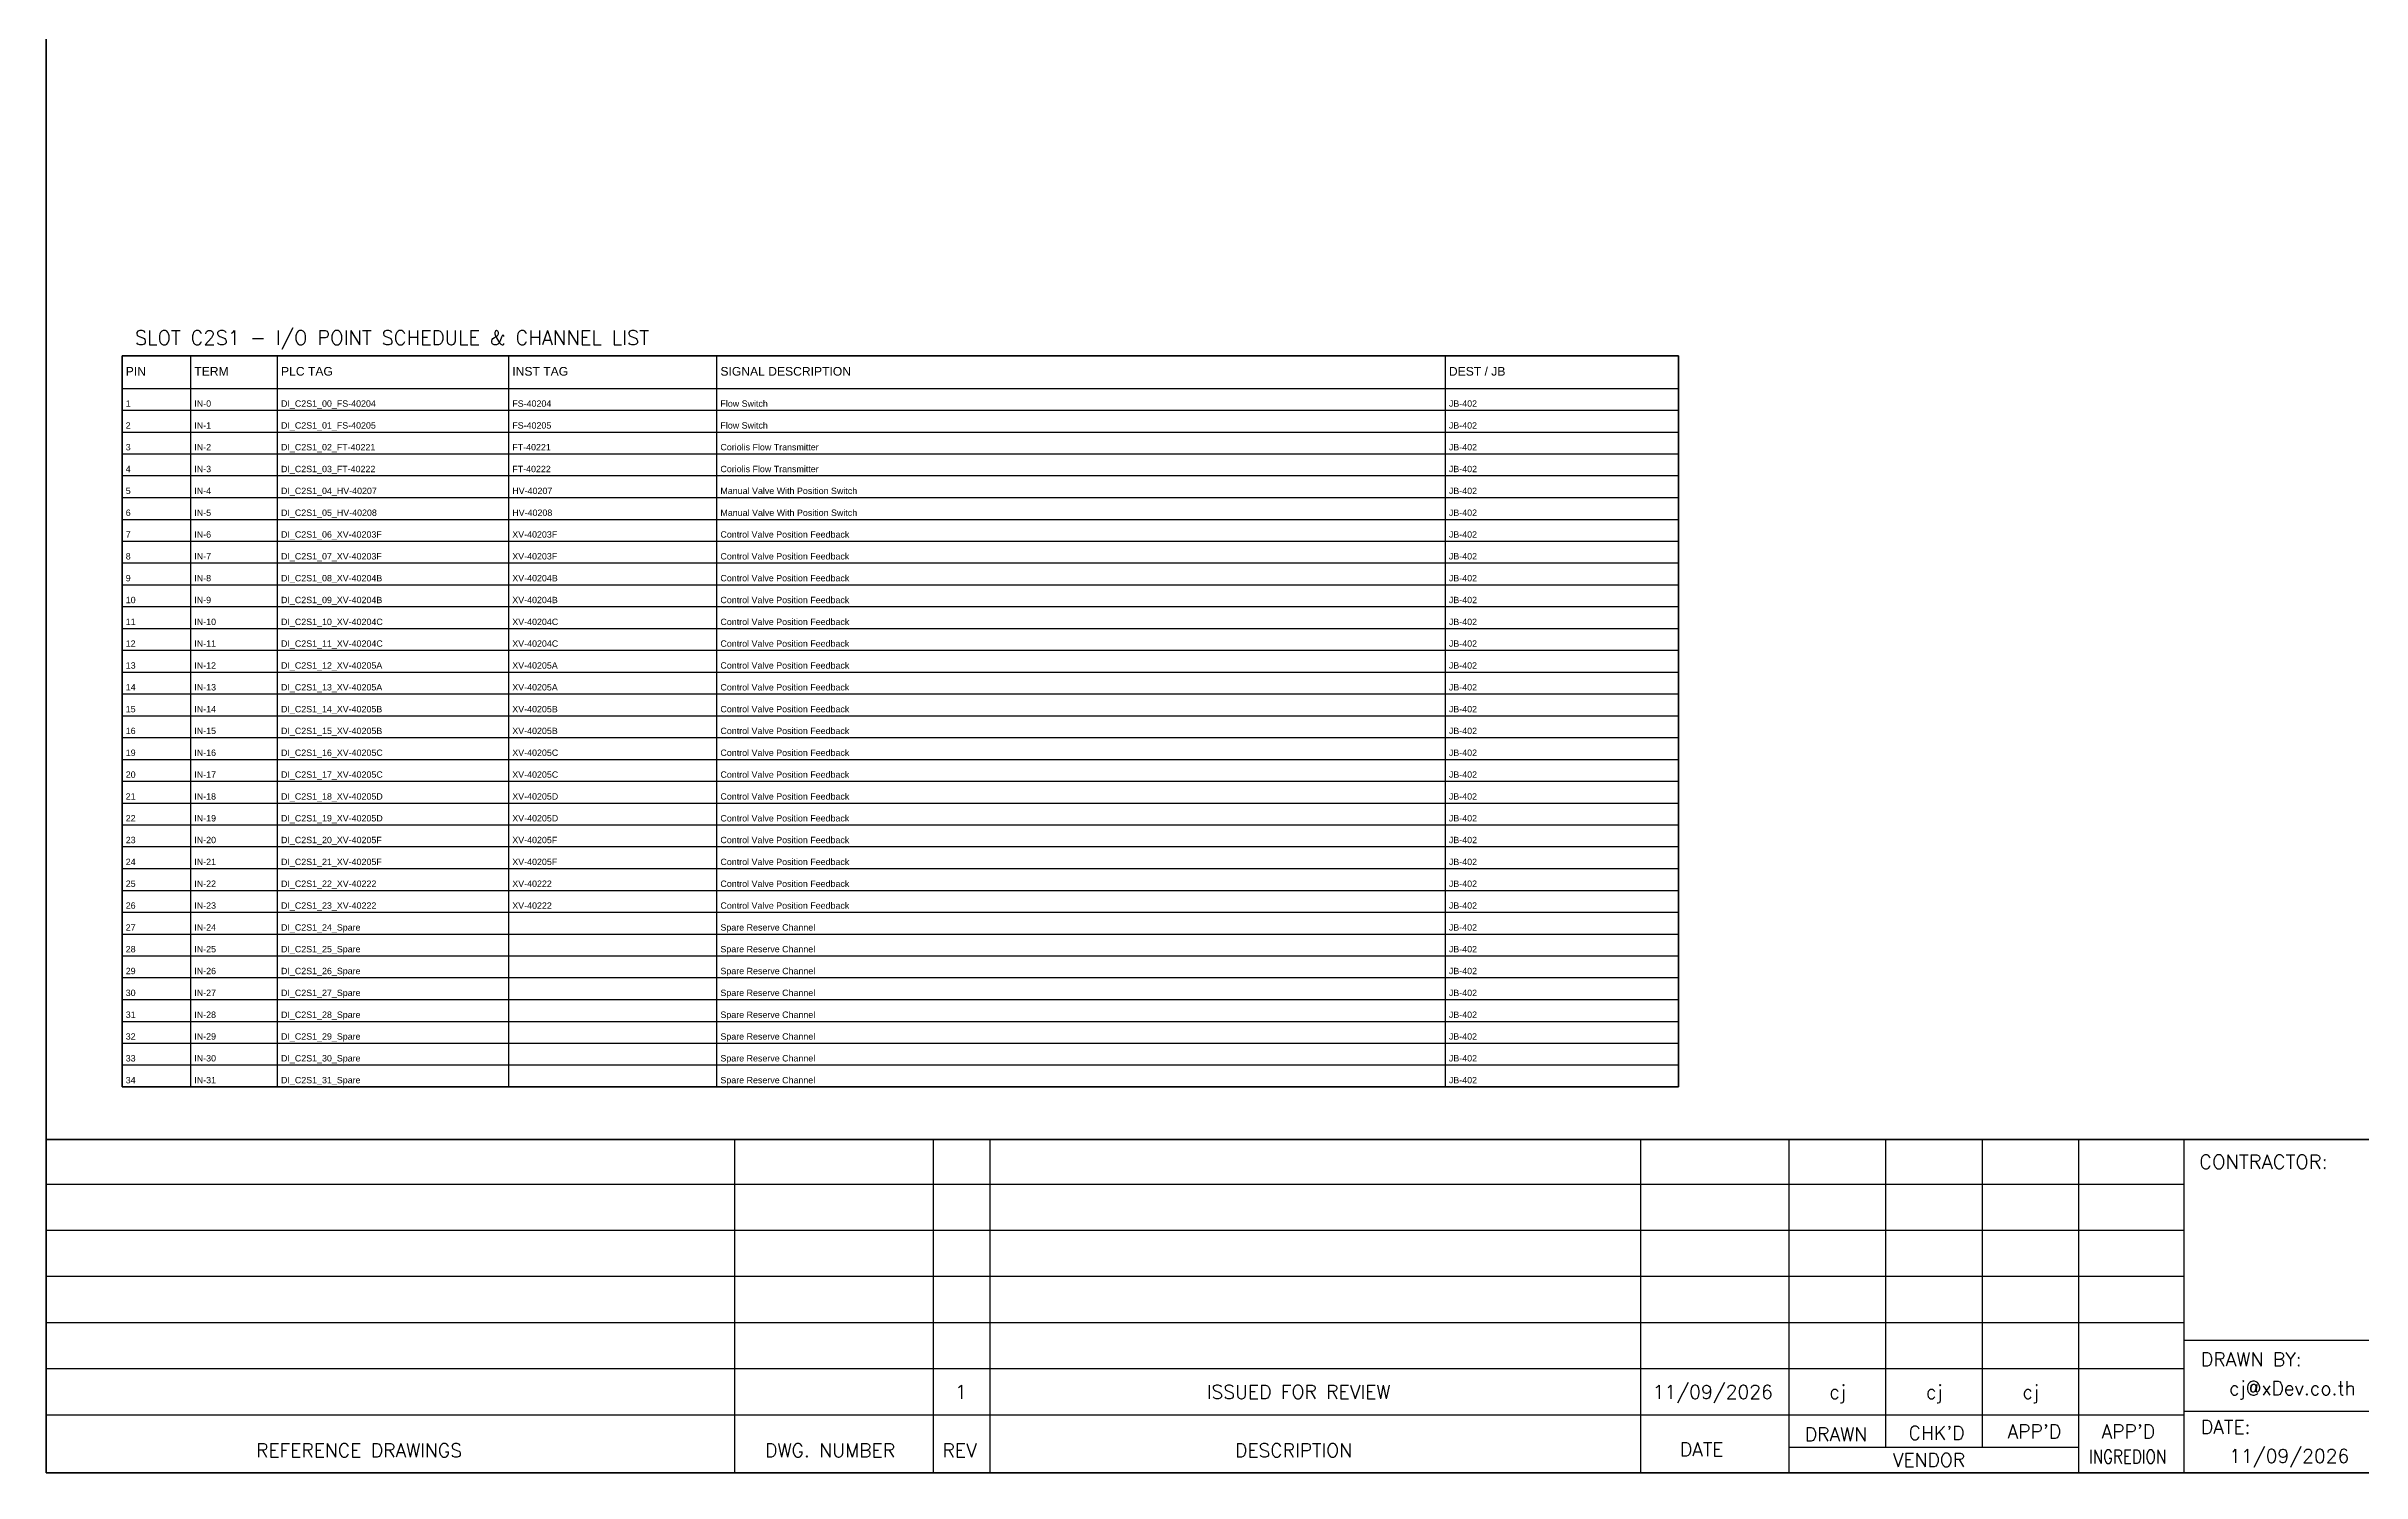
# Model space of a CAD drawing. Header units: millimetres. Extents: x 0 to 54213, y 0 to 2820.
# Drawn here: x 4193 to 6196, y 0 to 1234 of the extents above; entities that cross this region are included whole.
import ezdxf
from ezdxf.enums import TextEntityAlignment as Align

# ---------------------------------------------------------------- set-up
doc = ezdxf.new("R2010")
doc.units = ezdxf.units.MM
for name, color, linetype in [('GT_1', 9, 'Continuous'), ('HELPPOINT', 7, 'Continuous'), ('MEMBER', 7, 'Continuous')]:
    doc.layers.add(name, color=color, linetype=linetype)
doc.styles.add('ROMANS', font='romans.shx', dxfattribs={"width": 0.85, "height": 25})
doc.styles.get("Standard").update_dxf_attribs({"font": 'arial.ttf'})

msp = doc.modelspace()

# ---------------------------------------------------------------- linework, layer by layer
at = {"color": 7}
for p, q in [((4318.3, 333.8), (4318.3, 965.9)), ((4393.3, 333.8), (4393.3, 965.9)), ((4593.3, 333.8), (4593.3, 965.9)), ((4773.3, 333.8), (4773.3, 965.9)), ((5403.3, 333.8), (5403.3, 965.9)), ((4259, 937.9), (5604.8, 937.9))]:
    msp.add_line(p, q, dxfattribs=at)
at = {"color": 8}
for p, q in [((4259, 919), (5604.8, 919)), ((4259, 900.1), (5604.8, 900.1)), ((4259, 881.3), (5604.8, 881.3)), ((4259, 862.4), (5604.8, 862.4)), ((4259, 843.5), (5604.8, 843.5)), ((4259, 824.6), (5604.8, 824.6)), ((4259, 805.8), (5604.8, 805.8)), ((4259, 786.9), (5604.8, 786.9)), ((4259, 768), (5604.8, 768)), ((4259, 749.1), (5604.8, 749.1)), ((4259, 730.2), (5604.8, 730.2)), ((4259, 711.4), (5604.8, 711.4)), ((4259, 692.5), (5604.8, 692.5)), ((4259, 673.6), (5604.8, 673.6)), ((4259, 654.7), (5604.8, 654.7)), ((4259, 635.9), (5604.8, 635.9)), ((4259, 617), (5604.8, 617)), ((4259, 598.1), (5604.8, 598.1)), ((4259, 579.2), (5604.8, 579.2)), ((4259, 560.3), (5604.8, 560.3)), ((4259, 541.5), (5604.8, 541.5)), ((4259, 522.6), (5604.8, 522.6)), ((4259, 503.7), (5604.8, 503.7)), ((4259, 484.8), (5604.8, 484.8)), ((4259, 465.9), (5604.8, 465.9)), ((4259, 447.1), (5604.8, 447.1)), ((4259, 428.2), (5604.8, 428.2)), ((4259, 409.3), (5604.8, 409.3)), ((4259, 390.4), (5604.8, 390.4)), ((4259, 371.6), (5604.8, 371.6)), ((4259, 352.7), (5604.8, 352.7))]:
    msp.add_line(p, q, dxfattribs=at)
msp.add_lwpolyline([(4259, 965.9), (5604.8, 965.9), (5604.8, 333.8), (4259, 333.8)], close=True)
at = {"color": 7}
msp.add_lwpolyline([(4259, 333.8), (5604.8, 333.8), (5604.8, 965.9), (4259, 965.9), (4259, 333.8)], dxfattribs=at)
at = {"layer": 'GT_1', "color": 4}
for p, q in [((4788.7, 0), (4788.7, 288.2)), ((4960.6, 0), (4960.6, 288.2)), ((5009.7, 0), (5009.7, 288.2)), ((5572.4, 0), (5572.4, 288.2)), ((5700.7, 0), (5700.7, 288.2)), ((5784.3, 21.8), (5784.3, 288.2)), ((5867.8, 21.8), (5867.8, 288.2)), ((5951.1, 0), (5951.1, 288.2)), ((6042.1, 0), (6042.1, 288.2)), ((6042.1, 249.3), (4193.3, 249.3)), ((6042.1, 209.5), (4193.3, 209.5)), ((6042.1, 169.6), (4193.3, 169.6)), ((6042.1, 129.7), (4193.3, 129.7)), ((6829.1, 114.3), (6042.1, 114.3)), ((6042.1, 89.7), (4193.3, 89.7)), ((6042, 49.8), (4193.3, 49.8)), ((6829.1, 52.9), (6042.1, 52.9)), ((5951.1, 21.8), (5700.7, 21.8))]:
    msp.add_line(p, q, dxfattribs=at)
at = {"layer": 'HELPPOINT', "color": 4, "lineweight": 35}
for p, q in [((4193.3, 0), (4193.3, 2704.2)), ((4193.3, 0), (4193.3, 2704.2)), ((8086.6, 0), (4193.3, 0)), ((8086.6, 0), (4193.3, 0))]:
    msp.add_line(p, q, dxfattribs=at)
at = {"layer": 'MEMBER', "color": 4, "lineweight": 35}
msp.add_line((4193.3, 288.2), (8086.6, 288.2), dxfattribs=at)
msp.add_line((4193.3, 288.2), (8086.6, 288.2), dxfattribs=at)

# ---------------------------------------------------------------- texts
at = {"color": 3}
for s, p in [('PIN', (4262, 948.9)), ('TERM', (4321.3, 948.9)), ('PLC TAG', (4396.3, 948.9)), ('INST TAG', (4596.3, 948.9)), ('SIGNAL DESCRIPTION', (4776.3, 948.9)), ('DEST / JB', (5406.3, 948.9))]:
    msp.add_text(s, height=7.5, dxfattribs=at).set_placement(p)
at = {"color": 7}
for s, p in [('1', (4262, 922)), ('IN-0', (4321.3, 922)), ('DI_C2S1_00_FS-40204', (4396.3, 922)), ('FS-40204', (4596.3, 922)), ('Flow Switch', (4776.3, 922)), ('JB-402', (5406.3, 922)), ('2', (4262, 903.1)), ('IN-1', (4321.3, 903.1)), ('DI_C2S1_01_FS-40205', (4396.3, 903.1)), ('FS-40205', (4596.3, 903.1)), ('Flow Switch', (4776.3, 903.1)), ('JB-402', (5406.3, 903.1)), ('3', (4262, 884.3)), ('IN-2', (4321.3, 884.3)), ('DI_C2S1_02_FT-40221', (4396.3, 884.3)), ('FT-40221', (4596.3, 884.3)), ('Coriolis Flow Transmitter', (4776.3, 884.3)), ('JB-402', (5406.3, 884.3)), ('4', (4262, 865.4)), ('IN-3', (4321.3, 865.4)), ('DI_C2S1_03_FT-40222', (4396.3, 865.4)), ('FT-40222', (4596.3, 865.4)), ('Coriolis Flow Transmitter', (4776.3, 865.4)), ('JB-402', (5406.3, 865.4)), ('5', (4262, 846.5)), ('IN-4', (4321.3, 846.5)), ('DI_C2S1_04_HV-40207', (4396.3, 846.5)), ('HV-40207', (4596.3, 846.5)), ('Manual Valve With Position Switch', (4776.3, 846.5)), ('JB-402', (5406.3, 846.5)), ('6', (4262, 827.6)), ('IN-5', (4321.3, 827.6)), ('DI_C2S1_05_HV-40208', (4396.3, 827.6)), ('HV-40208', (4596.3, 827.6)), ('Manual Valve With Position Switch', (4776.3, 827.6)), ('JB-402', (5406.3, 827.6)), ('7', (4262, 808.8)), ('IN-6', (4321.3, 808.8)), ('DI_C2S1_06_XV-40203F', (4396.3, 808.8)), ('XV-40203F', (4596.3, 808.8)), ('Control Valve Position Feedback', (4776.3, 808.8)), ('JB-402', (5406.3, 808.8)), ('8', (4262, 789.9)), ('IN-7', (4321.3, 789.9)), ('DI_C2S1_07_XV-40203F', (4396.3, 789.9)), ('XV-40203F', (4596.3, 789.9)), ('Control Valve Position Feedback', (4776.3, 789.9)), ('JB-402', (5406.3, 789.9)), ('9', (4262, 771)), ('IN-8', (4321.3, 771)), ('DI_C2S1_08_XV-40204B', (4396.3, 771)), ('XV-40204B', (4596.3, 771)), ('Control Valve Position Feedback', (4776.3, 771)), ('JB-402', (5406.3, 771)), ('10', (4262, 752.1)), ('IN-9', (4321.3, 752.1)), ('DI_C2S1_09_XV-40204B', (4396.3, 752.1)), ('XV-40204B', (4596.3, 752.1)), ('Control Valve Position Feedback', (4776.3, 752.1)), ('JB-402', (5406.3, 752.1)), ('11', (4262, 733.2)), ('IN-10', (4321.3, 733.2)), ('DI_C2S1_10_XV-40204C', (4396.3, 733.2)), ('XV-40204C', (4596.3, 733.2)), ('Control Valve Position Feedback', (4776.3, 733.2)), ('JB-402', (5406.3, 733.2)), ('12', (4262, 714.4)), ('13', (4262, 695.5)), ('IN-11', (4321.3, 714.4)), ('IN-12', (4321.3, 695.5)), ('DI_C2S1_11_XV-40204C', (4396.3, 714.4)), ('DI_C2S1_12_XV-40205A', (4396.3, 695.5)), ('XV-40204C', (4596.3, 714.4)), ('XV-40205A', (4596.3, 695.5)), ('Control Valve Position Feedback', (4776.3, 714.4)), ('Control Valve Position Feedback', (4776.3, 695.5)), ('JB-402', (5406.3, 714.4)), ('JB-402', (5406.3, 695.5)), ('14', (4262, 676.6)), ('IN-13', (4321.3, 676.6)), ('DI_C2S1_13_XV-40205A', (4396.3, 676.6)), ('XV-40205A', (4596.3, 676.6)), ('Control Valve Position Feedback', (4776.3, 676.6)), ('JB-402', (5406.3, 676.6)), ('15', (4262, 657.7)), ('IN-14', (4321.3, 657.7)), ('DI_C2S1_14_XV-40205B', (4396.3, 657.7)), ('XV-40205B', (4596.3, 657.7)), ('Control Valve Position Feedback', (4776.3, 657.7)), ('JB-402', (5406.3, 657.7)), ('16', (4262, 638.9)), ('IN-15', (4321.3, 638.9)), ('DI_C2S1_15_XV-40205B', (4396.3, 638.9)), ('XV-40205B', (4596.3, 638.9)), ('Control Valve Position Feedback', (4776.3, 638.9)), ('JB-402', (5406.3, 638.9)), ('19', (4262, 620)), ('IN-16', (4321.3, 620)), ('DI_C2S1_16_XV-40205C', (4396.3, 620)), ('XV-40205C', (4596.3, 620)), ('Control Valve Position Feedback', (4776.3, 620)), ('JB-402', (5406.3, 620)), ('20', (4262, 601.1)), ('IN-17', (4321.3, 601.1)), ('DI_C2S1_17_XV-40205C', (4396.3, 601.1)), ('XV-40205C', (4596.3, 601.1)), ('Control Valve Position Feedback', (4776.3, 601.1)), ('JB-402', (5406.3, 601.1)), ('21', (4262, 582.2)), ('IN-18', (4321.3, 582.2)), ('DI_C2S1_18_XV-40205D', (4396.3, 582.2)), ('XV-40205D', (4596.3, 582.2)), ('Control Valve Position Feedback', (4776.3, 582.2)), ('JB-402', (5406.3, 582.2)), ('22', (4262, 563.3)), ('IN-19', (4321.3, 563.3)), ('DI_C2S1_19_XV-40205D', (4396.3, 563.3)), ('XV-40205D', (4596.3, 563.3)), ('Control Valve Position Feedback', (4776.3, 563.3)), ('JB-402', (5406.3, 563.3)), ('23', (4262, 544.5)), ('IN-20', (4321.3, 544.5)), ('DI_C2S1_20_XV-40205F', (4396.3, 544.5)), ('XV-40205F', (4596.3, 544.5)), ('Control Valve Position Feedback', (4776.3, 544.5)), ('JB-402', (5406.3, 544.5)), ('24', (4262, 525.6)), ('IN-21', (4321.3, 525.6)), ('DI_C2S1_21_XV-40205F', (4396.3, 525.6)), ('XV-40205F', (4596.3, 525.6)), ('Control Valve Position Feedback', (4776.3, 525.6)), ('JB-402', (5406.3, 525.6)), ('25', (4262, 506.7)), ('IN-22', (4321.3, 506.7)), ('DI_C2S1_22_XV-40222', (4396.3, 506.7)), ('XV-40222', (4596.3, 506.7)), ('Control Valve Position Feedback', (4776.3, 506.7)), ('JB-402', (5406.3, 506.7)), ('26', (4262, 487.8)), ('IN-23', (4321.3, 487.8)), ('DI_C2S1_23_XV-40222', (4396.3, 487.8)), ('XV-40222', (4596.3, 487.8)), ('Control Valve Position Feedback', (4776.3, 487.8)), ('JB-402', (5406.3, 487.8)), ('27', (4262, 468.9)), ('IN-24', (4321.3, 468.9)), ('DI_C2S1_24_Spare', (4396.3, 468.9)), ('Spare Reserve Channel', (4776.3, 468.9)), ('JB-402', (5406.3, 468.9)), ('28', (4262, 450.1)), ('IN-25', (4321.3, 450.1)), ('DI_C2S1_25_Spare', (4396.3, 450.1)), ('Spare Reserve Channel', (4776.3, 450.1)), ('JB-402', (5406.3, 450.1)), ('29', (4262, 431.2)), ('IN-26', (4321.3, 431.2)), ('DI_C2S1_26_Spare', (4396.3, 431.2)), ('Spare Reserve Channel', (4776.3, 431.2)), ('JB-402', (5406.3, 431.2)), ('30', (4262, 412.3)), ('IN-27', (4321.3, 412.3)), ('DI_C2S1_27_Spare', (4396.3, 412.3)), ('Spare Reserve Channel', (4776.3, 412.3)), ('JB-402', (5406.3, 412.3)), ('31', (4262, 393.4)), ('IN-28', (4321.3, 393.4)), ('DI_C2S1_28_Spare', (4396.3, 393.4)), ('Spare Reserve Channel', (4776.3, 393.4)), ('JB-402', (5406.3, 393.4)), ('32', (4262, 374.6)), ('33', (4262, 355.7)), ('IN-29', (4321.3, 374.6)), ('IN-30', (4321.3, 355.7)), ('DI_C2S1_29_Spare', (4396.3, 374.6)), ('DI_C2S1_30_Spare', (4396.3, 355.7)), ('Spare Reserve Channel', (4776.3, 374.6)), ('Spare Reserve Channel', (4776.3, 355.7)), ('JB-402', (5406.3, 374.6)), ('JB-402', (5406.3, 355.7)), ('34', (4262, 336.8)), ('IN-31', (4321.3, 336.8)), ('DI_C2S1_31_Spare', (4396.3, 336.8)), ('Spare Reserve Channel', (4776.3, 336.8)), ('JB-402', (5406.3, 336.8))]:
    msp.add_text(s, height=5.5, dxfattribs=at).set_placement(p)
at = {"layer": 'MEMBER', "color": 4, "ltscale": 0.8, "style": 'ROMANS'}
for s, height, p in [('SLOT C2S1 - I/O POINT SCHEDULE & CHANNEL LIST', 12.35, (4269.9, 975.6)), ('CONTRACTOR:', 12.35, (6055.2, 262.7)), ('DRAWN BY:', 11.88, (6056.7, 92.1)), ('cj@xDev.co.th', 11.875, (6081.1, 67.2)), ("CHK'D", 11.88, (5803.9, 28.5)), ("APP'D", 11.88, (5889.5, 29.7)), ("APP'D", 11.88, (5970.7, 29.7)), ('DATE:', 11.88, (6056.7, 33.6)), ('REFERENCE DRAWINGS', 11.875, (4374.7, 13.4)), ('DWG. NUMBER', 11.875, (4814.9, 13.4)), ('REV', 11.88, (4968.4, 13.4)), ('DESCRIPTION', 11.875, (5221.3, 13.4)), ('DATE', 11.88, (5606.1, 14.2)), ('DRAWN', 11.88, (5714.1, 27.3)), ('11/09/2026', 11.88, (6081.1, 8.5)), ('VENDOR', 11.88, (5790.2, 5.1))]:
    msp.add_text(s, height=height, dxfattribs=at).set_placement(p)
for s, height, p in [('1', 11.9, (4984.2, 69.9)), ('ISSUED FOR REVIEW', 11.875, (5276.3, 69.9)), ('11/09/2026', 11.88, (5634.5, 69.9)), ('cj', 11.88, (5742.4, 69.9)), ('cj', 11.88, (5826, 69.9)), ('cj', 11.88, (5909.5, 69.9))]:
    msp.add_text(s, height=height, dxfattribs=at).set_placement(p, align=Align.MIDDLE_CENTER)
at = {"layer": 'MEMBER', "color": 4, "ltscale": 0.8, "style": 'ROMANS', "width": 0.8}
msp.add_text('INGREDION', height=11.88, dxfattribs=at).set_placement((5959.9, 8))

doc.saveas('drawing.dxf')
